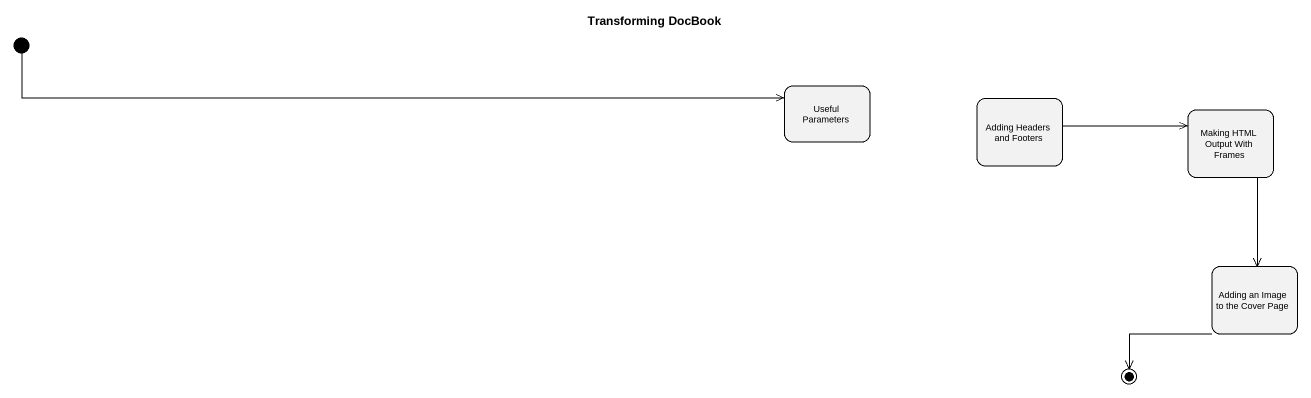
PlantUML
@startuml
title Transforming DocBook
hide empty description
state "Useful Parameters" as Useful_Parameters
state "Adding Headers and Footers" as Adding_Headers_and_Footers
state "Making HTML Output With Frames" as Making_HTML_Output_With
state "Adding an Image to the Cover Page" as Adding_an_Image_to_the
[*] -right-> Useful_Parameters
Adding_Headers_and_Footers -right-> Making_HTML_Output_With
Making_HTML_Output_With --> Adding_an_Image_to_the
Adding_an_Image_to_the --> [*]
@enduml
